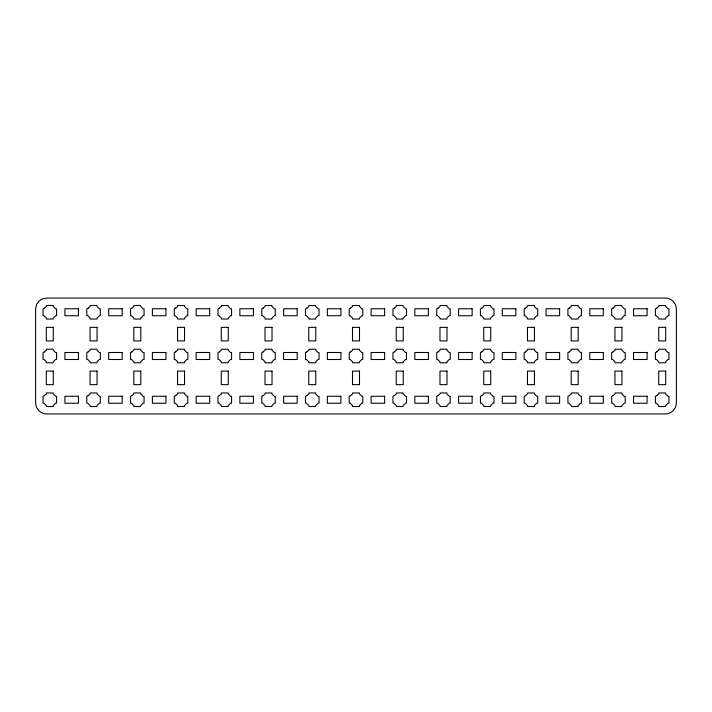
<?xml version="1.0" encoding="UTF-8"?>
<svg xmlns="http://www.w3.org/2000/svg" width="712" height="712" viewBox="0 0 712 712"><rect width="100%" height="100%" fill="white"/><g stroke="black" fill="none" stroke-linecap="round" stroke-linejoin="round"><path stroke-width="1.07" d="M36.463 304.727L35.6 308.981L35.6 403.019C35.716 408.902 40.655 413.841 46.538 413.957L665.462 413.957C671.345 413.841 676.284 408.902 676.4 403.019L676.4 308.981C676.284 303.098 671.345 298.159 665.462 298.043L46.538 298.043L42.275 298.907L38.804 301.247L36.463 304.727M44.438 308.127L43.032 308.866L43.032 315.647L43.939 315.647L46.422 318.13L46.422 319.038L53.204 319.038L53.204 318.13L55.687 315.647L56.595 315.647L56.595 308.866L55.687 308.866L53.204 306.391L53.204 305.484L46.422 305.484L46.422 306.391L44.438 308.127M44.438 351.87L43.032 352.609L43.032 359.391L43.939 359.391L46.422 361.874L46.422 362.782L53.204 362.782L53.204 361.874L55.687 359.391L56.595 359.391L56.595 352.609L55.687 352.609L53.204 350.126L53.204 349.218L46.422 349.218L46.422 350.126L44.438 351.87M88.181 308.127L86.775 308.866L86.775 315.647L87.683 315.647L90.166 318.13L90.166 319.038L96.948 319.038L96.948 318.13L99.431 315.647L100.339 315.647L100.339 308.866L99.431 308.866L96.948 306.391L96.948 305.484L90.166 305.484L90.166 306.391L88.181 308.127M44.438 395.614L43.032 396.353L43.032 403.134L43.939 403.134L46.422 405.609L46.422 406.516L53.204 406.516L53.204 405.609L55.687 403.134L56.595 403.134L56.595 396.353L55.687 396.353L53.204 393.87L53.204 392.962L46.422 392.962L46.422 393.87L44.438 395.614M88.181 351.87L86.775 352.609L86.775 359.391L87.683 359.391L90.166 361.874L90.166 362.782L96.948 362.782L96.948 361.874L99.431 359.391L100.339 359.391L100.339 352.609L99.431 352.609L96.948 350.126L96.948 349.218L90.166 349.218L90.166 350.126L88.181 351.87M131.916 308.127L130.519 308.866L130.519 315.647L131.426 315.647L133.909 318.13L133.909 319.038L140.691 319.038L140.691 318.13L143.165 315.647L144.073 315.647L144.073 308.866L143.165 308.866L140.691 306.391L140.691 305.484L133.909 305.484L133.909 306.391L131.916 308.127M88.181 395.614L86.775 396.353L86.775 403.134L87.683 403.134L90.166 405.609L90.166 406.516L96.948 406.516L96.948 405.609L99.431 403.134L100.339 403.134L100.339 396.353L99.431 396.353L96.948 393.87L96.948 392.962L90.166 392.962L90.166 393.87L88.181 395.614M131.916 351.87L130.519 352.609L130.519 359.391L131.426 359.391L133.909 361.874L133.909 362.782L140.691 362.782L140.691 361.874L143.165 359.391L144.073 359.391L144.073 352.609L143.165 352.609L140.691 350.126L140.691 349.218L133.909 349.218L133.909 350.126L131.916 351.87M175.659 308.127L174.262 308.866L174.262 315.647L175.161 315.647L177.644 318.13L177.644 319.038L184.426 319.038L184.426 318.13L186.909 315.647L187.817 315.647L187.817 308.866L186.909 308.866L184.426 306.391L184.426 305.484L177.644 305.484L177.644 306.391L175.659 308.127M131.916 395.614L130.519 396.353L130.519 403.134L131.426 403.134L133.909 405.609L133.909 406.516L140.691 406.516L140.691 405.609L143.165 403.134L144.073 403.134L144.073 396.353L143.165 396.353L140.691 393.87L140.691 392.962L133.909 392.962L133.909 393.87L131.916 395.614M175.659 351.87L174.262 352.609L174.262 359.391L175.161 359.391L177.644 361.874L177.644 362.782L184.426 362.782L184.426 361.874L186.909 359.391L187.817 359.391L187.817 352.609L186.909 352.609L184.426 350.126L184.426 349.218L177.644 349.218L177.644 350.126L175.659 351.87M219.403 308.127L217.997 308.866L217.997 315.647L218.904 315.647L221.388 318.13L221.388 319.038L228.169 319.038L228.169 318.13L230.652 315.647L231.56 315.647L231.56 308.866L230.652 308.866L228.169 306.391L228.169 305.484L221.388 305.484L221.388 306.391L219.403 308.127M175.659 395.614L174.262 396.353L174.262 403.134L175.161 403.134L177.644 405.609L177.644 406.516L184.426 406.516L184.426 405.609L186.909 403.134L187.817 403.134L187.817 396.353L186.909 396.353L184.426 393.87L184.426 392.962L177.644 392.962L177.644 393.87L175.659 395.614M219.403 351.87L217.997 352.609L217.997 359.391L218.904 359.391L221.388 361.874L221.388 362.782L228.169 362.782L228.169 361.874L230.652 359.391L231.56 359.391L231.56 352.609L230.652 352.609L228.169 350.126L228.169 349.218L221.388 349.218L221.388 350.126L219.403 351.87M263.137 308.127L261.74 308.866L261.74 315.647L262.648 315.647L265.131 318.13L265.131 319.038L271.913 319.038L271.913 318.13L274.387 315.647L275.295 315.647L275.295 308.866L274.387 308.866L271.913 306.391L271.913 305.484L265.131 305.484L265.131 306.391L263.137 308.127M219.403 395.614L217.997 396.353L217.997 403.134L218.904 403.134L221.388 405.609L221.388 406.516L228.169 406.516L228.169 405.609L230.652 403.134L231.56 403.134L231.56 396.353L230.652 396.353L228.169 393.87L228.169 392.962L221.388 392.962L221.388 393.87L219.403 395.614M263.137 351.87L261.74 352.609L261.74 359.391L262.648 359.391L265.131 361.874L265.131 362.782L271.913 362.782L271.913 361.874L274.387 359.391L275.295 359.391L275.295 352.609L274.387 352.609L271.913 350.126L271.913 349.218L265.131 349.218L265.131 350.126L263.137 351.87M306.881 308.127L305.484 308.866L305.484 315.647L306.391 315.647L308.866 318.13L308.866 319.038L315.647 319.038L315.647 318.13L318.13 315.647L319.038 315.647L319.038 308.866L318.13 308.866L315.647 306.391L315.647 305.484L308.866 305.484L308.866 306.391L306.881 308.127M263.137 395.614L261.74 396.353L261.74 403.134L262.648 403.134L265.131 405.609L265.131 406.516L271.913 406.516L271.913 405.609L274.387 403.134L275.295 403.134L275.295 396.353L274.387 396.353L271.913 393.87L271.913 392.962L265.131 392.962L265.131 393.87L263.137 395.614M306.881 351.87L305.484 352.609L305.484 359.391L306.391 359.391L308.866 361.874L308.866 362.782L315.647 362.782L315.647 361.874L318.13 359.391L319.038 359.391L319.038 352.609L318.13 352.609L315.647 350.126L315.647 349.218L308.866 349.218L308.866 350.126L306.881 351.87M350.624 308.127L349.218 308.866L349.218 315.647L350.126 315.647L352.609 318.13L352.609 319.038L359.391 319.038L359.391 318.13L361.874 315.647L362.782 315.647L362.782 308.866L361.874 308.866L359.391 306.391L359.391 305.484L352.609 305.484L352.609 306.391L350.624 308.127M306.881 395.614L305.484 396.353L305.484 403.134L306.391 403.134L308.866 405.609L308.866 406.516L315.647 406.516L315.647 405.609L318.13 403.134L319.038 403.134L319.038 396.353L318.13 396.353L315.647 393.87L315.647 392.962L308.866 392.962L308.866 393.87L306.881 395.614M350.624 351.87L349.218 352.609L349.218 359.391L350.126 359.391L352.609 361.874L352.609 362.782L359.391 362.782L359.391 361.874L361.874 359.391L362.782 359.391L362.782 352.609L361.874 352.609L359.391 350.126L359.391 349.218L352.609 349.218L352.609 350.126L350.624 351.87M394.359 308.127L392.962 308.866L392.962 315.647L393.87 315.647L396.353 318.13L396.353 319.038L403.134 319.038L403.134 318.13L405.609 315.647L406.516 315.647L406.516 308.866L405.609 308.866L403.134 306.391L403.134 305.484L396.353 305.484L396.353 306.391L394.359 308.127M350.624 395.614L349.218 396.353L349.218 403.134L350.126 403.134L352.609 405.609L352.609 406.516L359.391 406.516L359.391 405.609L361.874 403.134L362.782 403.134L362.782 396.353L361.874 396.353L359.391 393.87L359.391 392.962L352.609 392.962L352.609 393.87L350.624 395.614M394.359 351.87L392.962 352.609L392.962 359.391L393.87 359.391L396.353 361.874L396.353 362.782L403.134 362.782L403.134 361.874L405.609 359.391L406.516 359.391L406.516 352.609L405.609 352.609L403.134 350.126L403.134 349.218L396.353 349.218L396.353 350.126L394.359 351.87M438.103 308.127L436.705 308.866L436.705 315.647L437.613 315.647L440.087 318.13L440.087 319.038L446.869 319.038L446.869 318.13L449.352 315.647L450.26 315.647L450.26 308.866L449.352 308.866L446.869 306.391L446.869 305.484L440.087 305.484L440.087 306.391L438.103 308.127M394.359 395.614L392.962 396.353L392.962 403.134L393.87 403.134L396.353 405.609L396.353 406.516L403.134 406.516L403.134 405.609L405.609 403.134L406.516 403.134L406.516 396.353L405.609 396.353L403.134 393.87L403.134 392.962L396.353 392.962L396.353 393.87L394.359 395.614M438.103 351.87L436.705 352.609L436.705 359.391L437.613 359.391L440.087 361.874L440.087 362.782L446.869 362.782L446.869 361.874L449.352 359.391L450.26 359.391L450.26 352.609L449.352 352.609L446.869 350.126L446.869 349.218L440.087 349.218L440.087 350.126L438.103 351.87M481.846 308.127L480.44 308.866L480.44 315.647L481.348 315.647L483.831 318.13L483.831 319.038L490.613 319.038L490.613 318.13L493.096 315.647L494.003 315.647L494.003 308.866L493.096 308.866L490.613 306.391L490.613 305.484L483.831 305.484L483.831 306.391L481.846 308.127M438.103 395.614L436.705 396.353L436.705 403.134L437.613 403.134L440.087 405.609L440.087 406.516L446.869 406.516L446.869 405.609L449.352 403.134L450.26 403.134L450.26 396.353L449.352 396.353L446.869 393.87L446.869 392.962L440.087 392.962L440.087 393.87L438.103 395.614M481.846 351.87L480.44 352.609L480.44 359.391L481.348 359.391L483.831 361.874L483.831 362.782L490.613 362.782L490.613 361.874L493.096 359.391L494.003 359.391L494.003 352.609L493.096 352.609L490.613 350.126L490.613 349.218L483.831 349.218L483.831 350.126L481.846 351.87M525.581 308.127L524.183 308.866L524.183 315.647L525.091 315.647L527.574 318.13L527.574 319.038L534.356 319.038L534.356 318.13L536.839 315.647L537.738 315.647L537.738 308.866L536.839 308.866L534.356 306.391L534.356 305.484L527.574 305.484L527.574 306.391L525.581 308.127M481.846 395.614L480.44 396.353L480.44 403.134L481.348 403.134L483.831 405.609L483.831 406.516L490.613 406.516L490.613 405.609L493.096 403.134L494.003 403.134L494.003 396.353L493.096 396.353L490.613 393.87L490.613 392.962L483.831 392.962L483.831 393.87L481.846 395.614M525.581 351.87L524.183 352.609L524.183 359.391L525.091 359.391L527.574 361.874L527.574 362.782L534.356 362.782L534.356 361.874L536.839 359.391L537.738 359.391L537.738 352.609L536.839 352.609L534.356 350.126L534.356 349.218L527.574 349.218L527.574 350.126L525.581 351.87M569.324 308.127L567.927 308.866L567.927 315.647L568.835 315.647L571.309 318.13L571.309 319.038L578.091 319.038L578.091 318.13L580.574 315.647L581.481 315.647L581.481 308.866L580.574 308.866L578.091 306.391L578.091 305.484L571.309 305.484L571.309 306.391L569.324 308.127M525.581 395.614L524.183 396.353L524.183 403.134L525.091 403.134L527.574 405.609L527.574 406.516L534.356 406.516L534.356 405.609L536.839 403.134L537.738 403.134L537.738 396.353L536.839 396.353L534.356 393.87L534.356 392.962L527.574 392.962L527.574 393.87L525.581 395.614M569.324 351.87L567.927 352.609L567.927 359.391L568.835 359.391L571.309 361.874L571.309 362.782L578.091 362.782L578.091 361.874L580.574 359.391L581.481 359.391L581.481 352.609L580.574 352.609L578.091 350.126L578.091 349.218L571.309 349.218L571.309 350.126L569.324 351.87M613.068 308.127L611.661 308.866L611.661 315.647L612.569 315.647L615.052 318.13L615.052 319.038L621.834 319.038L621.834 318.13L624.317 315.647L625.225 315.647L625.225 308.866L624.317 308.866L621.834 306.391L621.834 305.484L615.052 305.484L615.052 306.391L613.068 308.127M569.324 395.614L567.927 396.353L567.927 403.134L568.835 403.134L571.309 405.609L571.309 406.516L578.091 406.516L578.091 405.609L580.574 403.134L581.481 403.134L581.481 396.353L580.574 396.353L578.091 393.87L578.091 392.962L571.309 392.962L571.309 393.87L569.324 395.614M613.068 351.87L611.661 352.609L611.661 359.391L612.569 359.391L615.052 361.874L615.052 362.782L621.834 362.782L621.834 361.874L624.317 359.391L625.225 359.391L625.225 352.609L624.317 352.609L621.834 350.126L621.834 349.218L615.052 349.218L615.052 350.126L613.068 351.87M656.802 308.127L655.405 308.866L655.405 315.647L656.313 315.647L658.796 318.13L658.796 319.038L665.578 319.038L665.578 318.13L668.061 315.647L668.968 315.647L668.968 308.866L668.061 308.866L665.578 306.391L665.578 305.484L658.796 305.484L658.796 306.391L656.802 308.127M613.068 395.614L611.661 396.353L611.661 403.134L612.569 403.134L615.052 405.609L615.052 406.516L621.834 406.516L621.834 405.609L624.317 403.134L625.225 403.134L625.225 396.353L624.317 396.353L621.834 393.87L621.834 392.962L615.052 392.962L615.052 393.87L613.068 395.614M656.802 351.87L655.405 352.609L655.405 359.391L656.313 359.391L658.796 361.874L658.796 362.782L665.578 362.782L665.578 361.874L668.061 359.391L668.968 359.391L668.968 352.609L668.061 352.609L665.578 350.126L665.578 349.218L658.796 349.218L658.796 350.126L656.802 351.87M656.802 395.614L655.405 396.353L655.405 403.134L656.313 403.134L658.796 405.609L658.796 406.516L665.578 406.516L665.578 405.609L668.061 403.134L668.968 403.134L668.968 396.353L668.061 396.353L665.578 393.87L665.578 392.962L658.796 392.962L658.796 393.87L656.802 395.614M78.462 308.759L64.908 308.759L64.908 315.754L78.462 315.754L78.462 308.759M122.206 308.759L108.651 308.759L108.651 315.754L122.206 315.754L122.206 308.759M165.949 308.759L152.386 308.759L152.386 315.754L165.949 315.754L165.949 308.759M209.684 308.759L196.129 308.759L196.129 315.754L209.684 315.754L209.684 308.759M253.428 308.759L239.873 308.759L239.873 315.754L253.428 315.754L253.428 308.759M297.171 308.759L283.607 308.759L283.607 315.754L297.171 315.754L297.171 308.759M340.906 308.759L327.351 308.759L327.351 315.754L340.906 315.754L340.906 308.759M384.649 308.759L371.094 308.759L371.094 315.754L384.649 315.754L384.649 308.759M428.393 308.759L414.829 308.759L414.829 315.754L428.393 315.754L428.393 308.759M472.127 308.759L458.572 308.759L458.572 315.754L472.127 315.754L472.127 308.759M515.871 308.759L502.316 308.759L502.316 315.754L515.871 315.754L515.871 308.759M559.614 308.759L546.051 308.759L546.051 315.754L559.614 315.754L559.614 308.759M603.349 308.759L589.794 308.759L589.794 315.754L603.349 315.754L603.349 308.759M647.092 308.759L633.538 308.759L633.538 315.754L647.092 315.754L647.092 308.759M53.311 327.351L46.316 327.351L46.316 340.906L53.311 340.906L53.311 327.351M97.055 327.351L90.059 327.351L90.059 340.906L97.055 340.906L97.055 327.351M140.798 327.351L133.794 327.351L133.794 340.906L140.798 340.906L140.798 327.351M184.533 327.351L177.537 327.351L177.537 340.906L184.533 340.906L184.533 327.351M228.276 327.351L221.281 327.351L221.281 340.906L228.276 340.906L228.276 327.351M272.02 327.351L265.015 327.351L265.015 340.906L272.02 340.906L272.02 327.351M315.754 327.351L308.759 327.351L308.759 340.906L315.754 340.906L315.754 327.351M359.498 327.351L352.502 327.351L352.502 340.906L359.498 340.906L359.498 327.351M403.241 327.351L396.246 327.351L396.246 340.906L403.241 340.906L403.241 327.351M446.985 327.351L439.98 327.351L439.98 340.906L446.985 340.906L446.985 327.351M490.719 327.351L483.724 327.351L483.724 340.906L490.719 340.906L490.719 327.351M534.463 327.351L527.467 327.351L527.467 340.906L534.463 340.906L534.463 327.351M578.206 327.351L571.202 327.351L571.202 340.906L578.206 340.906L578.206 327.351M621.941 327.351L614.946 327.351L614.946 340.906L621.941 340.906L621.941 327.351M665.684 327.351L658.689 327.351L658.689 340.906L665.684 340.906L665.684 327.351M78.462 352.502L64.908 352.502L64.908 359.498L78.462 359.498L78.462 352.502M122.206 352.502L108.651 352.502L108.651 359.498L122.206 359.498L122.206 352.502M165.949 352.502L152.386 352.502L152.386 359.498L165.949 359.498L165.949 352.502M209.684 352.502L196.129 352.502L196.129 359.498L209.684 359.498L209.684 352.502M253.428 352.502L239.873 352.502L239.873 359.498L253.428 359.498L253.428 352.502M297.171 352.502L283.607 352.502L283.607 359.498L297.171 359.498L297.171 352.502M340.906 352.502L327.351 352.502L327.351 359.498L340.906 359.498L340.906 352.502M384.649 352.502L371.094 352.502L371.094 359.498L384.649 359.498L384.649 352.502M428.393 352.502L414.829 352.502L414.829 359.498L428.393 359.498L428.393 352.502M472.127 352.502L458.572 352.502L458.572 359.498L472.127 359.498L472.127 352.502M515.871 352.502L502.316 352.502L502.316 359.498L515.871 359.498L515.871 352.502M559.614 352.502L546.051 352.502L546.051 359.498L559.614 359.498L559.614 352.502M603.349 352.502L589.794 352.502L589.794 359.498L603.349 359.498L603.349 352.502M647.092 352.502L633.538 352.502L633.538 359.498L647.092 359.498L647.092 352.502M53.311 371.094L46.316 371.094L46.316 384.649L53.311 384.649L53.311 371.094M97.055 371.094L90.059 371.094L90.059 384.649L97.055 384.649L97.055 371.094M140.798 371.094L133.794 371.094L133.794 384.649L140.798 384.649L140.798 371.094M184.533 371.094L177.537 371.094L177.537 384.649L184.533 384.649L184.533 371.094M228.276 371.094L221.281 371.094L221.281 384.649L228.276 384.649L228.276 371.094M272.02 371.094L265.015 371.094L265.015 384.649L272.02 384.649L272.02 371.094M315.754 371.094L308.759 371.094L308.759 384.649L315.754 384.649L315.754 371.094M359.498 371.094L352.502 371.094L352.502 384.649L359.498 384.649L359.498 371.094M403.241 371.094L396.246 371.094L396.246 384.649L403.241 384.649L403.241 371.094M446.985 371.094L439.98 371.094L439.98 384.649L446.985 384.649L446.985 371.094M490.719 371.094L483.724 371.094L483.724 384.649L490.719 384.649L490.719 371.094M534.463 371.094L527.467 371.094L527.467 384.649L534.463 384.649L534.463 371.094M578.206 371.094L571.202 371.094L571.202 384.649L578.206 384.649L578.206 371.094M621.941 371.094L614.946 371.094L614.946 384.649L621.941 384.649L621.941 371.094M665.684 371.094L658.689 371.094L658.689 384.649L665.684 384.649L665.684 371.094M78.462 396.246L64.908 396.246L64.908 403.241L78.462 403.241L78.462 396.246M122.206 396.246L108.651 396.246L108.651 403.241L122.206 403.241L122.206 396.246M165.949 396.246L152.386 396.246L152.386 403.241L165.949 403.241L165.949 396.246M209.684 396.246L196.129 396.246L196.129 403.241L209.684 403.241L209.684 396.246M253.428 396.246L239.873 396.246L239.873 403.241L253.428 403.241L253.428 396.246M297.171 396.246L283.607 396.246L283.607 403.241L297.171 403.241L297.171 396.246M340.906 396.246L327.351 396.246L327.351 403.241L340.906 403.241L340.906 396.246M384.649 396.246L371.094 396.246L371.094 403.241L384.649 403.241L384.649 396.246M428.393 396.246L414.829 396.246L414.829 403.241L428.393 403.241L428.393 396.246M472.127 396.246L458.572 396.246L458.572 403.241L472.127 403.241L472.127 396.246M515.871 396.246L502.316 396.246L502.316 403.241L515.871 403.241L515.871 396.246M559.614 396.246L546.051 396.246L546.051 403.241L559.614 403.241L559.614 396.246M603.349 396.246L589.794 396.246L589.794 403.241L603.349 403.241L603.349 396.246M647.092 396.246L633.538 396.246L633.538 403.241L647.092 403.241L647.092 396.246"/></g></svg>
